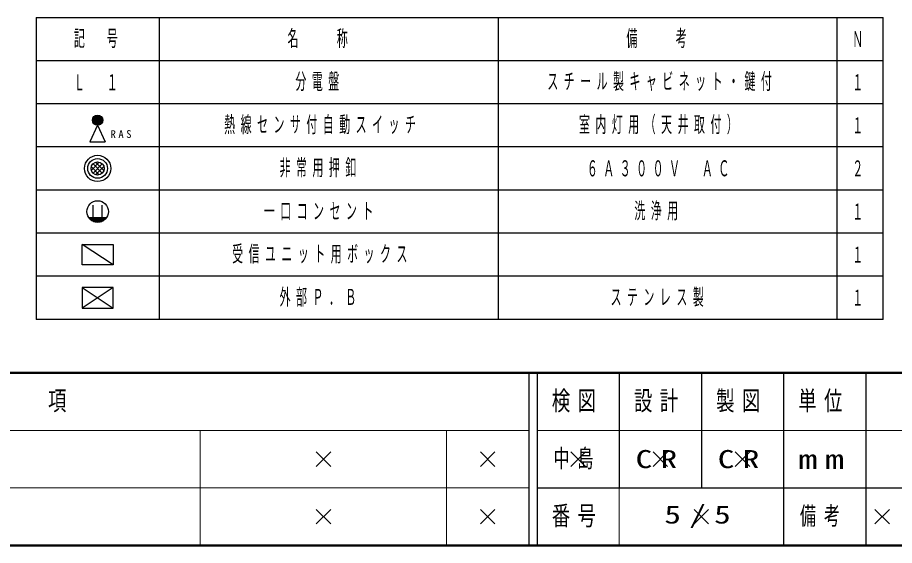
# Model space of a CAD drawing. Units: millimetres, scale not verified. Extents: x -11550 to 5573, y -35640 to 8010.
# Drawn here: x -9172 to -5970, y -35640 to -33712 of the extents above; entities that cross this region are included whole.
import ezdxf
from ezdxf.enums import TextEntityAlignment as Align

# ---------------------------------------------------------------- set-up
doc = ezdxf.new("R2010")
doc.units = ezdxf.units.MM
doc.header["$LTSCALE"] = 30
doc.layers.add('layer1', color=4, linetype='Continuous', lineweight=25)
doc.styles.add('ＭＳ ゴシック', font='')
doc.styles.get('ＭＳ ゴシック').set_extended_font_data('MS Gothic')

# ---------------------------------------------------------------- blocks, each defined once
blk = doc.blocks.new('x')
at = {"color": 0, "linetype": 'Continuous', "lineweight": -2}
for p, q in [((-0.884, -0.884), (0.884, 0.884)), ((0.884, -0.884), (-0.884, 0.884))]:
    blk.add_line(p, q, dxfattribs=at)

msp = doc.modelspace()

# ---------------------------------------------------------------- linework, layer by layer
at = {"layer": 'layer1', "color": 3}
for p, q in [((-9104.43, -33711.54), (-9104.43, -34814.04)), ((-9104.43, -33711.54), (-6010.68, -33711.54)), ((-8654.43, -33711.54), (-8654.43, -34814.04)), ((-7416.93, -33711.54), (-7416.93, -34814.04)), ((-6179.43, -34814.04), (-6179.43, -33711.54)), ((-6010.68, -34814.04), (-6010.68, -33711.54)), ((-9104.43, -33869.04), (-6010.68, -33869.04)), ((-6010.68, -34814.04), (-9104.43, -34814.04))]:
    msp.add_line(p, q, dxfattribs=at)
at = {"layer": 'layer1'}
for p, q in [((-6010.68, -34026.54), (-9104.43, -34026.54)), ((-6010.68, -34184.04), (-9104.43, -34184.04)), ((-6010.68, -34341.54), (-9104.43, -34341.54)), ((-6010.68, -34499.04), (-9104.43, -34499.04)), ((-8823.18, -34615.29), (-8935.68, -34540.29)), ((-6010.68, -34656.54), (-9104.43, -34656.54)), ((-8823.18, -34698.07), (-8935.68, -34773.07)), ((-8935.68, -34698.07), (-8823.18, -34773.07))]:
    msp.add_line(p, q, dxfattribs=at)
at = {"layer": 'layer1', "color": 20}
for p, q in [((-8898.18, -34086.54), (-8860.68, -34086.54)), ((-8897.8, -34082.79), (-8861.06, -34082.79)), ((-8897.8, -34090.29), (-8861.06, -34090.29)), ((-8896.61, -34079.04), (-8862.24, -34079.04)), ((-8896.61, -34094.04), (-8862.24, -34094.04)), ((-8894.43, -34075.29), (-8864.43, -34075.29)), ((-8894.43, -34097.79), (-8864.43, -34097.79)), ((-8890.68, -34071.54), (-8868.18, -34071.54)), ((-8879.43, -34105.29), (-8907.41, -34165.29)), ((-8890.68, -34101.54), (-8868.18, -34101.54)), ((-8879.43, -34105.29), (-8851.45, -34165.29)), ((-8907.41, -34165.29), (-8851.45, -34165.29)), ((-8902.23, -34268.79), (-8873.43, -34239.99)), ((-8873.43, -34285.59), (-8902.23, -34256.79)), ((-8896.23, -34279.6), (-8862.63, -34245.99)), ((-8862.63, -34279.6), (-8896.23, -34245.99)), ((-8856.63, -34270), (-8886.63, -34239.99)), ((-8886.63, -34285.59), (-8856.63, -34255.6)), ((-8896.3, -34441.67), (-8896.3, -34396.67)), ((-8862.55, -34441.67), (-8862.55, -34396.67)), ((-8912.5, -34441.67), (-8846.35, -34441.67)), ((-8909.74, -34445.42), (-8849.11, -34445.42)), ((-8906.2, -34449.17), (-8852.66, -34449.17)), ((-8901.47, -34452.92), (-8857.38, -34452.92)), ((-8894.5, -34456.67), (-8864.35, -34456.67)), ((-8935.68, -34540.29), (-8823.18, -34540.29)), ((-8935.68, -34615.29), (-8935.68, -34540.29)), ((-8823.18, -34540.29), (-8823.18, -34615.29)), ((-8823.18, -34615.29), (-8935.68, -34615.29)), ((-8823.18, -34698.07), (-8935.68, -34698.07)), ((-8935.68, -34698.07), (-8935.68, -34773.07)), ((-8823.18, -34773.07), (-8823.18, -34698.07)), ((-8935.68, -34773.07), (-8823.18, -34773.07))]:
    msp.add_line(p, q, dxfattribs=at)
at = {"layer": 'layer1', "color": 7, "lineweight": 50}
for p, q in [((-11550, -35010), (0, -35010)), ((-11550, -35640), (0, -35640))]:
    msp.add_line(p, q, dxfattribs=at)
at = {"layer": 'layer1', "color": 6}
for p, q in [((-7305, -35010), (-7305, -35640)), ((-7275, -35010), (-7275, -35640)), ((-6975, -35010), (-6975, -35430)), ((-6675, -35010), (-6675, -35430)), ((-6375, -35010), (-6375, -35640)), ((-6075, -35010), (-6075, -35430)), ((-7275, -35430), (0, -35430))]:
    msp.add_line(p, q, dxfattribs=at)
at = {"layer": 'layer1', "color": 7, "lineweight": 13}
for p, q in [((-11550, -35220), (-7305, -35220)), ((-8505, -35220), (-8505, -35640)), ((-7605, -35220), (-7605, -35640)), ((-7275, -35220), (-5625, -35220)), ((-11550, -35430), (-7305, -35430)), ((-6975, -35430), (-6975, -35640))]:
    msp.add_line(p, q, dxfattribs=at)
at = {"layer": 'layer1', "color": 7}
msp.add_line((-6075, -35430), (-6075, -35640), dxfattribs=at)
at = {"layer": 'layer1', "color": 20}
for centre, radius in [((-8879.43, -34086.54), 18.75), ((-8879.43, -34262.79), 48), ((-8879.43, -34262.79), 36), ((-8879.43, -34262.79), 24), ((-8879.43, -34420.29), 39.38)]:
    msp.add_circle(centre, radius, dxfattribs=at)

# ---------------------------------------------------------------- block references
at = {"layer": 'layer1', "color": 7, "xscale": 30, "yscale": 30}
for p in [(-8055, -35325), (-7455, -35325), (-7125, -35325), (-6825, -35325), (-6525, -35325), (-8055, -35535), (-7455, -35535), (-6675, -35535), (-6015, -35535)]:
    msp.add_blockref('x', p, dxfattribs=at)

# ---------------------------------------------------------------- texts
at = {"layer": 'layer1', "color": 3, "style": 'ＭＳ ゴシック', "width": 0.5}
for s, p in [('Ｎ', (-6123.94, -33790.29)), ('１', (-6123.94, -33947.79)), ('１', (-6123.94, -34105.29)), ('２', (-6123.94, -34262.79)), ('１', (-6123.94, -34420.29)), ('１', (-6123.94, -34577.79)), ('１', (-6123.94, -34735.16))]:
    msp.add_text(s, height=58.65, dxfattribs=at).set_placement(p, align=Align.MIDDLE_LEFT)
at = {"layer": 'layer1', "color": 3, "char_height": 58.65, "attachment_point": 4, "style": 'ＭＳ ゴシック'}
for s, insert in [('\\T1.5;\\W0.5;名\u3000\u3000称', (-8186.11, -33790.29)), ('\\T1.5;\\W0.5;記\u3000号', (-8966.09, -33790.29)), ('\\T1.5;\\W0.5;備\u3000\u3000考', (-6948.61, -33790.29)), ('\\T1.5;\\W0.5;分電盤', (-8157.22, -33947.79)), ('\\T1.5;\\W0.5;スチール製キャビネット・鍵付', (-7237.5, -33947.79)), ('\\T1.5;\\W0.5;Ｌ\u3000１', (-8966.09, -33948.18)), ('\\T1.5;\\W0.5;熱線センサ付自動スイッチ', (-8417.22, -34105.29)), ('\\T1.5;\\W0.5;室内灯用（天井取付）', (-7121.94, -34105.29)), ('\\T1.5;\\W0.5;非常用押釦', (-8215, -34262.79)), ('\\T1.5;\\W0.5;６Ａ３００Ｖ\u3000ＡＣ', (-7093.05, -34262.79)), ('\\T1.5;\\W0.5;一口コンセント', (-8272.77, -34420.29)), ('\\T1.5;\\W0.5;洗浄用', (-6919.72, -34420.29)), ('\\T1.5;\\W0.5;受信ユニット用ボックス', (-8388.33, -34577.79)), ('\\T1.5;\\W0.5;外部Ｐ．Ｂ', (-8215, -34735.3)), ('\\T1.5;\\W0.5;ステンレス製', (-7006.38, -34735.3))]:
    msp.add_mtext(s, dxfattribs=dict(at, insert=insert))
at = {"layer": 'layer1', "color": 2, "insert": (-8832.06, -34151.6), "char_height": 28.04, "attachment_point": 7, "style": 'ＭＳ ゴシック'}
msp.add_mtext('\\T1.5;RAS', dxfattribs=at)
at = {"layer": 'layer1', "attachment_point": 4, "style": 'ＭＳ ゴシック'}
for s, insert, char_height in [('\\T1.4;\\W0.7;改\u3000\u3000訂\u3000\u3000事\u3000\u3000項', (-9907.5, -35115), 70.38), ('\\T1.4;\\W0.7;検図', (-7221, -35115), 70.38), ('\\T1.4;\\W0.7;設計', (-6921, -35115), 70.38), ('\\T1.4;\\W0.7;製図', (-6621, -35115), 70.38), ('\\T1.4;\\W0.7;単位', (-6321, -35115), 70.38), ('\\T1.4;\\W1.45;mm', (-6321, -35325), 70.38), ('\\T1.4;\\W0.7;番号', (-7221, -35535), 70.38), ('\\T1.5;\\W0.65;備考', (-6315, -35535), 65.98)]:
    msp.add_mtext(s, dxfattribs=dict(at, insert=insert, char_height=char_height))
at = {"layer": 'layer1', "color": 7, "char_height": 65.98, "attachment_point": 4, "style": 'ＭＳ ゴシック'}
for s, insert in [('\\T1.5;\\W0.65;中島', (-7215, -35325)), ('\\T1.5;\\W1.35;CR', (-6915, -35325)), ('\\T1.5;\\W1.35;CR', (-6615, -35325)), ('\\T1.5;\\W1.35;5/5', (-6810, -35535))]:
    msp.add_mtext(s, dxfattribs=dict(at, insert=insert))

doc.saveas('drawing.dxf')
